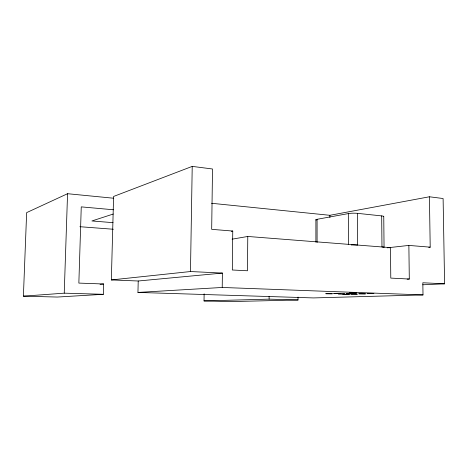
<?xml version="1.0" encoding="UTF-8"?>
<svg xmlns="http://www.w3.org/2000/svg" width="468" height="468" viewBox="0 0 468 468"><rect width="100%" height="100%" fill="white"/><g stroke="black" fill="none" stroke-linecap="round" stroke-linejoin="round"><path stroke-width="0.7" d="M204.13 293.822L204.025 300.918L230.227 301.608L298.028 299.982L298.034 297.075M204.025 300.918L269.094 299.14L269.112 296.338M422.762 284.778L444.6 283.819L443.108 198.526L429.419 196.776L430.209 247.162L408.868 245.419L409.301 279.039L390.786 278.097L390.47 247.63L247.777 236.463L247.473 270.773L232.327 269.995L232.754 231.052L211.682 229.338L212.513 168.989L192.219 166.392L113.601 196.461L111.337 279.934L138.218 280.999L222.394 273.078L222.218 287.463L137.949 292.436L138.218 280.999M111.337 279.934L190.476 271.534L192.219 166.392M113.765 198.245L67.556 193.711L26.647 212.624L23.4 296.162L57.248 297.051L103.352 294.308L103.639 283.994L78.852 283.093L81.257 206.874L113.537 209.775M23.4 296.162L64.233 293.167L67.556 193.711M113.25 214.034L91.903 220.96L113.04 222.663M231.321 231.327L232.754 231.052M211.53 203.276L329.887 215.303L429.419 196.776M316.31 220.112A6.031 0.813 -0.4 0 1 317.088 219.299L348.327 213.583A6.453 0.907 -0.8 0 1 357.47 213.344L381.683 215.906A6.365 0.866 -1 0 1 383.614 216.696M232.093 239.171L247.777 236.463M387.247 247.824L408.868 245.419M389.025 247.794L390.47 247.63M428.752 247.315L430.209 247.162M100.041 284.339L103.639 283.994M407.125 279.162L409.301 279.039M444.6 283.819L422.832 282.766L423.008 294.928L313.496 297.923L137.949 292.436M64.233 293.167L103.352 294.308M269.094 299.14L298.028 299.982M222.218 287.463L423.008 294.928M190.476 271.534L222.394 273.078M79.899 226.711L113.361 229.25M383.76 216.468L384.052 247.373A6.388 0.608 -0.5 0 0 381.97 246.964L381.683 215.906M357.47 213.344L357.657 245.062A6.482 0.638 -0.3 0 0 351.234 244.986M348.327 213.583L348.467 244.477M329.887 215.303L329.893 217.491M317.088 219.299L317.093 242.547M315.894 219.697L315.9 242.126M325.868 293.717L332.315 293.769L325.868 293.717M333.731 293.448L339.908 293.5L333.731 293.448M338.323 293.886L344.787 293.945L338.323 293.886M346.185 293.623L352.755 293.682L346.185 293.623M349.602 292.886L356.376 292.945L349.602 292.886M350.784 294.062L357.26 294.115L350.784 294.062M358.827 293.799L365.414 293.857L358.827 293.799M367.117 293.524L373.815 293.582L367.117 293.524M343.044 294.302L349.356 294.384L343.044 294.302"/></g></svg>
